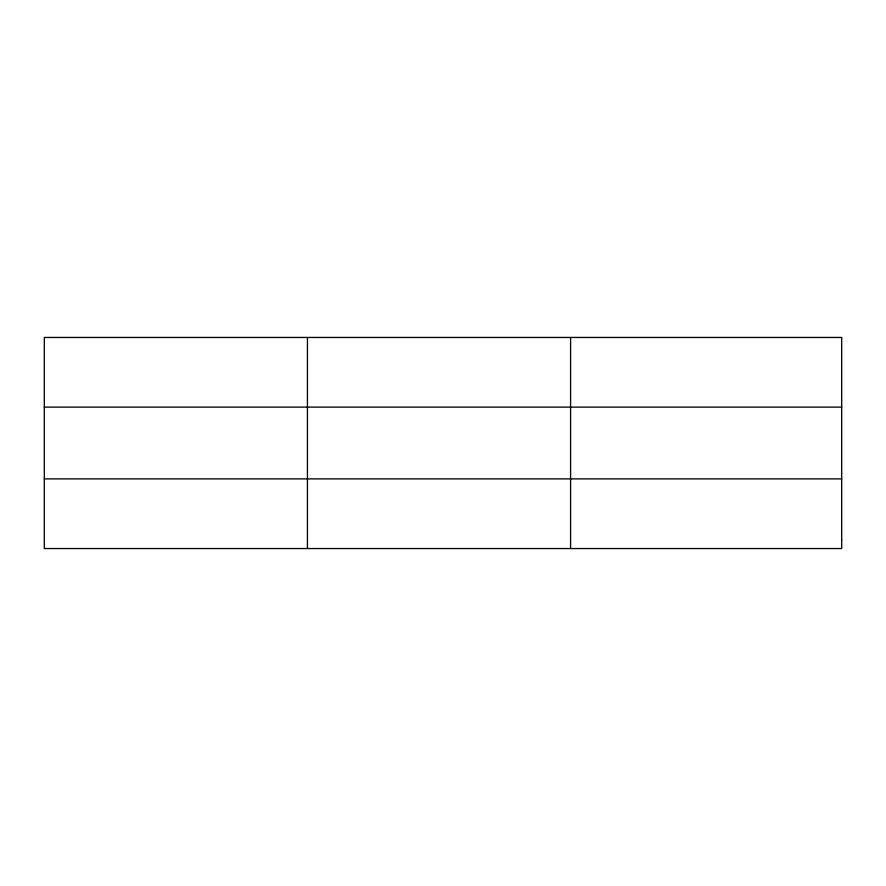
<?xml version="1.0" encoding="UTF-8"?>
<svg xmlns="http://www.w3.org/2000/svg" width="886" height="886" viewBox="0 0 886 886"><rect width="100%" height="100%" fill="white"/><g stroke="black" fill="none" stroke-linecap="round" stroke-linejoin="round"><path stroke-width="1.33" d="M307.442 548.545L307.442 337.455M570.584 548.545L570.584 337.455M44.3 407.117L841.7 407.117M44.3 478.883L841.7 478.883M841.7 539.84L841.7 548.545L44.3 548.545L44.3 337.455L841.7 337.455L841.7 539.84"/></g></svg>
